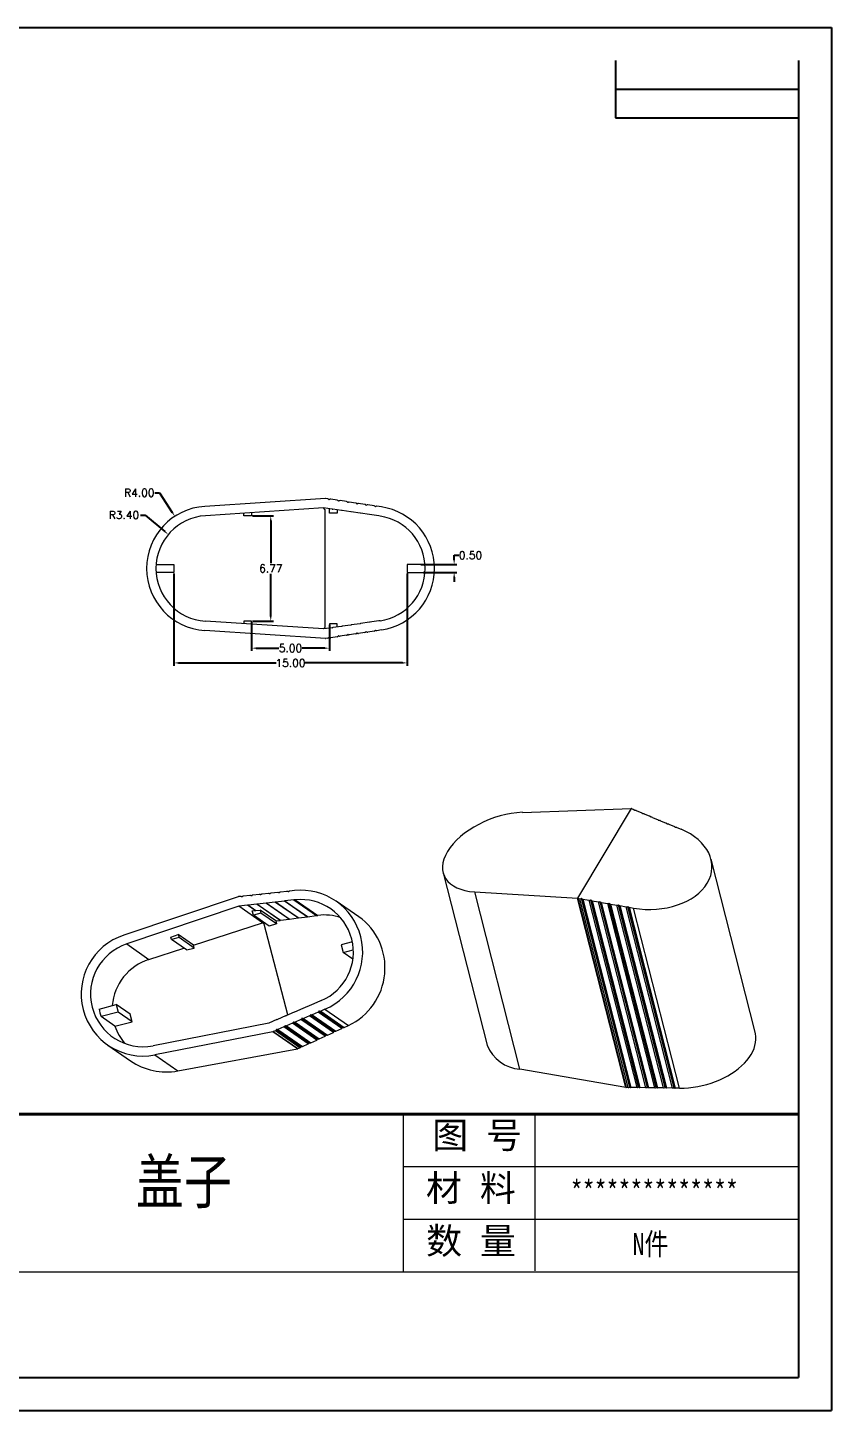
# Model space of a CAD drawing. Header units: inches. Extents: x 2021 to 2602, y 573 to 662.
# Drawn here: x 2549.9 to 2601.5, y 573 to 661.8 of the extents above; entities that cross this region are included whole.
import ezdxf

# ---------------------------------------------------------------- set-up
doc = ezdxf.new("R2010")
doc.units = ezdxf.units.IN
doc.layers.add('文字', color=81, linetype='Continuous')
doc.layers.add('粗实线', color=7, linetype='Continuous', lineweight=30)
doc.layers.add('细实线', color=3, linetype='Continuous', lineweight=9)
doc.styles.get("Standard").update_dxf_attribs({"font": 'txt', "bigfont": 'gbcbig.shx'})
doc.styles.add('宋体', font='', dxfattribs={"width": 0.8, "height": 3.5})
doc.styles.get('宋体').set_extended_font_data('SimSun')
doc.dimstyles.new('1', dxfattribs={"dimtxt": 0.5, "dimasz": 0.3, "dimexe": 0.18, "dimexo": 0.0625, "dimgap": 0.09, "dimtad": 0, "dimtih": 1, "dimtoh": 1, "dimzin": 0, "dimdsep": 46, "dimtxsty": 'Standard', "dimcen": 0, "dimadec": 0, "dimazin": 2, "dimtfac": 1, "dimtofl": 0, "dimtmove": 0, "dimatfit": 3, "dimfxl": 0, "dimtolj": 1, "dimtzin": 0, "dimarcsym": 0})

# ---------------------------------------------------------------- blocks, each defined once
blk = doc.blocks.new('*D192')
at = {"color": 0, "lineweight": -2, "transparency": 16777216}
for p, q in [((2559.265, 626.763), (2559.265, 620.826)), ((2574.265, 626.763), (2574.265, 620.826)), ((2559.565, 621.006), (2565.842, 621.006)), ((2573.965, 621.006), (2567.689, 621.006))]:
    blk.add_line(p, q, dxfattribs=at)
at = {"color": 0, "transparency": 16777216}
for points in [[(2559.565, 621.056), (2559.565, 620.956), (2559.265, 621.006)], [(2573.965, 621.056), (2573.965, 620.956), (2574.265, 621.006)]]:
    blk.add_solid(points, dxfattribs=at)
at = {"layer": 'Defpoints', "color": 0, "transparency": 16777216}
for p in [(2559.265, 626.826), (2574.265, 626.826), (2574.265, 621.006)]:
    blk.add_point(p, dxfattribs=at)
at = {"color": 0, "transparency": 16777216, "insert": (2566.765, 621.006), "char_height": 0.5, "attachment_point": 5}
blk.add_mtext('\\A1;15.00', dxfattribs=at)
blk = doc.blocks.new('*D193')
at = {"color": 0, "lineweight": -2, "transparency": 16777216}
for p, q in [((2564.265, 623.626), (2564.265, 621.773)), ((2569.265, 623.449), (2569.265, 621.773)), ((2564.565, 621.953), (2566.009, 621.953)), ((2568.965, 621.953), (2567.522, 621.953))]:
    blk.add_line(p, q, dxfattribs=at)
at = {"color": 0, "transparency": 16777216}
for points in [[(2564.565, 622.003), (2564.565, 621.903), (2564.265, 621.953)], [(2568.965, 622.003), (2568.965, 621.903), (2569.265, 621.953)]]:
    blk.add_solid(points, dxfattribs=at)
at = {"layer": 'Defpoints', "color": 0, "transparency": 16777216}
for p in [(2564.265, 623.688), (2569.265, 623.512), (2569.265, 621.953)]:
    blk.add_point(p, dxfattribs=at)
at = {"color": 0, "transparency": 16777216, "insert": (2566.765, 621.953), "char_height": 0.5, "attachment_point": 5}
blk.add_mtext('\\A1;5.00', dxfattribs=at)
blk = doc.blocks.new('*D194')
at = {"color": 0, "lineweight": -2, "transparency": 16777216}
for p, q in [((2577.28, 627.626), (2577.28, 627.926)), ((2577.28, 627.926), (2577.58, 627.926)), ((2575.145, 627.326), (2577.46, 627.326)), ((2575.299, 626.826), (2577.46, 626.826)), ((2577.28, 626.526), (2577.28, 626.226))]:
    blk.add_line(p, q, dxfattribs=at)
at = {"color": 0, "transparency": 16777216}
for points in [[(2577.23, 627.626), (2577.33, 627.626), (2577.28, 627.326)], [(2577.23, 626.526), (2577.33, 626.526), (2577.28, 626.826)]]:
    blk.add_solid(points, dxfattribs=at)
at = {"layer": 'Defpoints', "color": 0, "transparency": 16777216}
for p in [(2575.083, 627.326), (2575.237, 626.826), (2577.28, 627.326)]:
    blk.add_point(p, dxfattribs=at)
at = {"color": 0, "transparency": 16777216, "insert": (2578.337, 627.926), "char_height": 0.5, "attachment_point": 5}
blk.add_mtext('\\A1;0.50', dxfattribs=at)
blk = doc.blocks.new('*D195')
at = {"color": 0, "lineweight": -2, "transparency": 16777216}
for p, q in [((2564.328, 630.463), (2565.673, 630.463)), ((2565.493, 630.163), (2565.493, 627.416)), ((2565.493, 623.988), (2565.493, 626.736)), ((2564.328, 623.688), (2565.673, 623.688))]:
    blk.add_line(p, q, dxfattribs=at)
at = {"color": 0, "transparency": 16777216}
for points in [[(2565.443, 630.163), (2565.543, 630.163), (2565.493, 630.463)], [(2565.443, 623.988), (2565.543, 623.988), (2565.493, 623.688)]]:
    blk.add_solid(points, dxfattribs=at)
at = {"layer": 'Defpoints', "color": 0, "transparency": 16777216}
for p in [(2564.265, 630.463), (2565.493, 630.463), (2564.265, 623.688)]:
    blk.add_point(p, dxfattribs=at)
at = {"color": 0, "transparency": 16777216, "insert": (2565.493, 627.076), "char_height": 0.5, "attachment_point": 5}
blk.add_mtext('\\A1;6.77', dxfattribs=at)
blk = doc.blocks.new('*D196')
at = {"color": 0, "lineweight": -2, "transparency": 16777216}
for p, q in [((2558.045, 631.941), (2558.345, 631.941)), ((2558.345, 631.941), (2559.168, 630.678))]:
    blk.add_line(p, q, dxfattribs=at)
at = {"color": 0, "transparency": 16777216}
blk.add_solid([(2559.209, 630.706), (2559.126, 630.651), (2559.331, 630.427)], dxfattribs=at)
at = {"layer": 'Defpoints', "color": 0, "transparency": 16777216}
for p in [(2559.331, 630.427), (2561.515, 627.076)]:
    blk.add_point(p, dxfattribs=at)
at = {"color": 0, "transparency": 16777216, "insert": (2557.038, 631.941), "char_height": 0.5, "attachment_point": 5}
blk.add_mtext('\\A1;R4.00', dxfattribs=at)
blk = doc.blocks.new('*D197')
at = {"color": 0, "lineweight": -2, "transparency": 16777216}
for p, q in [((2557.119, 630.512), (2557.419, 630.512)), ((2557.419, 630.512), (2558.68, 629.454))]:
    blk.add_line(p, q, dxfattribs=at)
at = {"color": 0, "transparency": 16777216}
blk.add_solid([(2558.713, 629.492), (2558.648, 629.415), (2558.91, 629.261)], dxfattribs=at)
at = {"layer": 'Defpoints', "color": 0, "transparency": 16777216}
for p in [(2558.91, 629.261), (2561.515, 627.076)]:
    blk.add_point(p, dxfattribs=at)
at = {"color": 0, "transparency": 16777216, "insert": (2556.07, 630.512), "char_height": 0.5, "attachment_point": 5}
blk.add_mtext('\\A1;R3.40', dxfattribs=at)

msp = doc.modelspace()

# ---------------------------------------------------------------- linework, layer by layer
for p, q in [((2475.812, 661.842), (2601.521, 661.842)), ((2601.521, 661.842), (2601.521, 572.957)), ((2587.648, 659.726), (2587.648, 656.052)), ((2599.405, 659.726), (2599.405, 575.073)), ((2587.648, 657.889), (2599.405, 657.889)), ((2587.648, 656.052), (2599.405, 656.052)), ((2479.065, 575.073), (2599.405, 575.073)), ((2475.812, 572.957), (2601.521, 572.957))]:
    msp.add_line(p, q)
at = {"color": 7, "linetype": 'Continuous', "lineweight": 15}
for p, q in [((2569.004, 631.575), (2561.254, 631.067)), ((2569.172, 631.552), (2569.026, 631.574)), ((2569.255, 631.489), (2569.237, 631.513)), ((2569.278, 631.506), (2569.255, 631.489)), ((2569.765, 631.462), (2569.353, 631.525)), ((2569.848, 631.399), (2569.831, 631.423)), ((2569.872, 631.417), (2569.848, 631.399)), ((2570.358, 631.372), (2569.946, 631.435)), ((2570.441, 631.309), (2570.424, 631.333)), ((2570.465, 631.327), (2570.441, 631.309)), ((2570.952, 631.283), (2570.539, 631.345)), ((2571.035, 631.219), (2571.017, 631.243)), ((2571.058, 631.237), (2571.035, 631.219)), ((2571.545, 631.193), (2571.132, 631.255)), ((2571.628, 631.13), (2571.61, 631.153)), ((2571.651, 631.147), (2571.628, 631.13)), ((2572.138, 631.103), (2571.726, 631.165)), ((2568.894, 630.967), (2561.293, 630.469)), ((2563.765, 630.463), (2563.765, 630.631)), ((2564.265, 630.463), (2563.765, 630.463)), ((2564.265, 630.663), (2564.265, 630.463)), ((2569.448, 630.886), (2568.894, 630.967)), ((2568.98, 630.851), (2568.894, 630.967)), ((2568.98, 623.301), (2568.98, 630.851)), ((2569.265, 630.64), (2569.265, 630.913)), ((2569.765, 630.64), (2569.265, 630.64)), ((2569.468, 630.901), (2569.448, 630.886)), ((2569.448, 630.886), (2569.485, 630.881)), ((2569.471, 630.9), (2569.468, 630.901)), ((2569.485, 630.881), (2569.471, 630.9)), ((2570.045, 630.799), (2569.485, 630.881)), ((2569.765, 630.84), (2569.765, 630.64)), ((2570.061, 630.811), (2570.045, 630.799)), ((2570.064, 630.81), (2570.061, 630.811)), ((2570.075, 630.795), (2570.064, 630.81)), ((2570.642, 630.712), (2570.075, 630.795)), ((2570.654, 630.721), (2570.642, 630.712)), ((2570.657, 630.72), (2570.654, 630.721)), ((2570.666, 630.709), (2570.657, 630.72)), ((2571.24, 630.625), (2570.666, 630.709)), ((2571.247, 630.631), (2571.24, 630.625)), ((2571.25, 630.631), (2571.247, 630.631)), ((2571.256, 630.623), (2571.25, 630.631)), ((2571.837, 630.538), (2571.256, 630.623)), ((2571.841, 630.541), (2571.837, 630.538)), ((2571.844, 630.541), (2571.841, 630.541)), ((2571.846, 630.537), (2571.844, 630.541)), ((2572.434, 630.451), (2571.846, 630.537)), ((2572.221, 631.04), (2572.204, 631.063)), ((2572.245, 631.057), (2572.221, 631.04)), ((2572.614, 631.031), (2572.319, 631.076)), ((2572.524, 630.438), (2572.434, 630.451)), ((2558.124, 627.326), (2559.265, 627.326)), ((2559.265, 626.826), (2558.124, 626.826)), ((2559.265, 627.326), (2559.265, 626.826)), ((2574.265, 627.326), (2574.265, 626.826)), ((2575.406, 627.326), (2574.265, 627.326)), ((2574.265, 626.826), (2575.406, 626.826)), ((2568.894, 623.185), (2561.293, 623.683)), ((2564.265, 623.688), (2563.765, 623.688)), ((2563.765, 623.688), (2563.765, 623.521)), ((2564.265, 623.488), (2564.265, 623.688)), ((2568.894, 623.185), (2568.98, 623.301)), ((2569.448, 623.266), (2568.894, 623.185)), ((2569.265, 623.512), (2569.265, 623.239)), ((2569.765, 623.512), (2569.265, 623.512)), ((2569.448, 623.266), (2569.485, 623.271)), ((2569.468, 623.251), (2569.448, 623.266)), ((2569.471, 623.252), (2569.468, 623.251)), ((2569.485, 623.271), (2569.471, 623.252)), ((2570.045, 623.353), (2569.485, 623.271)), ((2569.765, 623.312), (2569.765, 623.512)), ((2570.061, 623.341), (2570.045, 623.353)), ((2570.064, 623.342), (2570.061, 623.341)), ((2570.075, 623.357), (2570.064, 623.342)), ((2570.642, 623.44), (2570.075, 623.357)), ((2570.654, 623.431), (2570.642, 623.44)), ((2570.657, 623.431), (2570.654, 623.431)), ((2570.666, 623.443), (2570.657, 623.431)), ((2571.24, 623.527), (2570.666, 623.443)), ((2571.247, 623.521), (2571.24, 623.527)), ((2571.25, 623.521), (2571.247, 623.521)), ((2571.256, 623.529), (2571.25, 623.521)), ((2571.837, 623.614), (2571.256, 623.529)), ((2571.841, 623.611), (2571.837, 623.614)), ((2571.844, 623.611), (2571.841, 623.611)), ((2571.846, 623.615), (2571.844, 623.611)), ((2572.434, 623.701), (2571.846, 623.615)), ((2572.221, 623.112), (2572.204, 623.088)), ((2572.245, 623.095), (2572.221, 623.112)), ((2572.614, 623.121), (2572.319, 623.076)), ((2572.524, 623.714), (2572.434, 623.701)), ((2569.004, 622.577), (2561.254, 623.084)), ((2569.172, 622.6), (2569.026, 622.578)), ((2569.255, 622.663), (2569.237, 622.639)), ((2569.278, 622.645), (2569.255, 622.663)), ((2569.765, 622.689), (2569.353, 622.627)), ((2569.848, 622.753), (2569.831, 622.729)), ((2569.872, 622.735), (2569.848, 622.753)), ((2570.358, 622.779), (2569.946, 622.717)), ((2570.441, 622.842), (2570.424, 622.819)), ((2570.465, 622.825), (2570.441, 622.842)), ((2570.952, 622.869), (2570.539, 622.807)), ((2571.035, 622.932), (2571.017, 622.909)), ((2571.058, 622.915), (2571.035, 622.932)), ((2571.545, 622.959), (2571.132, 622.897)), ((2571.628, 623.022), (2571.61, 622.999)), ((2571.651, 623.005), (2571.628, 623.022)), ((2572.138, 623.049), (2571.726, 622.986)), ((2581.672, 611.399), (2588.665, 611.643)), ((2588.665, 611.643), (2585.2, 605.879)), ((2588.685, 611.636), (2588.814, 611.582)), ((2588.868, 611.519), (2588.861, 611.539)), ((2588.897, 611.524), (2588.868, 611.519)), ((2588.974, 611.515), (2589.339, 611.363)), ((2589.393, 611.3), (2589.386, 611.32)), ((2589.422, 611.305), (2589.393, 611.3)), ((2589.499, 611.296), (2589.865, 611.144)), ((2589.918, 611.081), (2589.911, 611.101)), ((2589.947, 611.085), (2589.918, 611.081)), ((2590.025, 611.077), (2590.39, 610.925)), ((2590.444, 610.862), (2590.436, 610.881)), ((2590.473, 610.866), (2590.444, 610.862)), ((2590.55, 610.858), (2590.915, 610.705)), ((2590.969, 610.642), (2590.962, 610.662)), ((2590.998, 610.647), (2590.969, 610.642)), ((2591.075, 610.639), (2591.44, 610.486)), ((2591.494, 610.423), (2591.487, 610.443)), ((2591.523, 610.428), (2591.494, 610.423)), ((2591.601, 610.419), (2591.862, 610.31)), ((2596.63, 597.259), (2593.79, 608.379)), ((2576.575, 607.514), (2579.404, 596.433)), ((2565.94, 606.256), (2565.527, 606.211)), ((2566.037, 606.218), (2566.007, 606.239)), ((2566.035, 606.216), (2566.013, 606.234)), ((2566.054, 606.239), (2566.035, 606.216)), ((2566.534, 606.321), (2566.121, 606.276)), ((2566.631, 606.283), (2566.601, 606.304)), ((2566.629, 606.281), (2566.607, 606.299)), ((2566.648, 606.304), (2566.629, 606.281)), ((2567.01, 606.373), (2566.715, 606.341)), ((2581.507, 594.894), (2578.599, 606.286)), ((2578.599, 606.286), (2585.2, 605.879)), ((2563.397, 605.975), (2556.055, 603.503)), ((2563.442, 605.36), (2556.241, 602.936)), ((2563.564, 605.996), (2563.418, 605.98)), ((2563.996, 605.424), (2563.442, 605.36)), ((2564.967, 604.305), (2563.442, 605.36)), ((2563.661, 605.958), (2563.631, 605.979)), ((2563.66, 605.956), (2563.637, 605.974)), ((2563.678, 605.979), (2563.66, 605.956)), ((2564.158, 606.061), (2563.745, 606.015)), ((2564.011, 605.443), (2563.996, 605.424)), ((2564.492, 605.081), (2563.996, 605.424)), ((2564.014, 605.443), (2564.011, 605.443)), ((2564.011, 605.443), (2564.528, 605.085)), ((2564.032, 605.428), (2564.014, 605.443)), ((2564.593, 605.493), (2564.032, 605.428)), ((2564.032, 605.428), (2564.528, 605.085)), ((2564.255, 606.023), (2564.225, 606.044)), ((2564.254, 606.021), (2564.231, 606.039)), ((2564.272, 606.044), (2564.254, 606.021)), ((2564.752, 606.126), (2564.339, 606.08)), ((2564.605, 605.508), (2564.593, 605.493)), ((2566.096, 604.453), (2564.593, 605.493)), ((2564.608, 605.508), (2564.605, 605.508)), ((2564.605, 605.508), (2566.108, 604.468)), ((2564.623, 605.496), (2564.608, 605.508)), ((2565.19, 605.562), (2564.623, 605.496)), ((2564.623, 605.496), (2566.126, 604.457)), ((2564.849, 606.088), (2564.819, 606.109)), ((2564.848, 606.086), (2564.825, 606.104)), ((2564.866, 606.109), (2564.848, 606.086)), ((2565.346, 606.191), (2564.933, 606.145)), ((2565.199, 605.573), (2565.19, 605.562)), ((2566.681, 604.53), (2565.19, 605.562)), ((2565.202, 605.573), (2565.199, 605.573)), ((2565.199, 605.573), (2566.69, 604.542)), ((2565.213, 605.564), (2565.202, 605.573)), ((2565.787, 605.63), (2565.213, 605.564)), ((2565.213, 605.564), (2566.703, 604.533)), ((2565.443, 606.153), (2565.413, 606.174)), ((2565.442, 606.151), (2565.419, 606.169)), ((2565.46, 606.174), (2565.442, 606.151)), ((2565.793, 605.638), (2565.787, 605.63)), ((2567.265, 604.608), (2565.787, 605.63)), ((2565.796, 605.638), (2565.793, 605.638)), ((2565.793, 605.638), (2567.271, 604.616)), ((2565.803, 605.632), (2565.796, 605.638)), ((2566.384, 605.699), (2565.803, 605.632)), ((2565.803, 605.632), (2567.281, 604.61)), ((2566.387, 605.703), (2566.384, 605.699)), ((2567.849, 604.685), (2566.384, 605.699)), ((2566.39, 605.703), (2566.387, 605.703)), ((2566.387, 605.703), (2567.852, 604.689)), ((2566.393, 605.7), (2566.39, 605.703)), ((2566.981, 605.768), (2566.393, 605.7)), ((2566.393, 605.7), (2567.859, 604.687)), ((2567.071, 605.778), (2566.981, 605.768)), ((2566.981, 605.768), (2568.434, 604.763)), ((2567.071, 605.778), (2568.522, 604.774)), ((2571.15, 604.687), (2569.691, 605.696)), ((2588.305, 593.718), (2585.2, 605.879)), ((2585.221, 605.874), (2585.367, 605.848)), ((2585.221, 605.874), (2588.325, 593.716)), ((2588.465, 593.714), (2585.367, 605.848)), ((2585.47, 605.866), (2585.444, 605.856)), ((2585.444, 605.856), (2588.54, 593.732)), ((2585.485, 605.848), (2585.47, 605.866)), ((2588.564, 593.746), (2585.47, 605.866)), ((2588.579, 593.732), (2585.485, 605.848)), ((2585.548, 605.816), (2585.962, 605.744)), ((2585.548, 605.816), (2588.639, 593.712)), ((2589.035, 593.707), (2585.962, 605.744)), ((2586.064, 605.762), (2586.039, 605.752)), ((2586.039, 605.752), (2589.109, 593.725)), ((2586.08, 605.744), (2586.064, 605.762)), ((2589.134, 593.738), (2586.064, 605.762)), ((2589.149, 593.724), (2586.08, 605.744)), ((2586.143, 605.712), (2586.556, 605.64)), ((2586.143, 605.712), (2589.209, 593.704)), ((2589.605, 593.699), (2586.556, 605.64)), ((2586.659, 605.658), (2586.633, 605.647)), ((2586.633, 605.647), (2589.679, 593.717)), ((2586.674, 605.64), (2586.659, 605.658)), ((2589.704, 593.73), (2586.659, 605.658)), ((2589.719, 593.717), (2586.674, 605.64)), ((2586.737, 605.608), (2587.151, 605.536)), ((2586.737, 605.608), (2589.779, 593.697)), ((2590.175, 593.691), (2587.151, 605.536)), ((2587.253, 605.554), (2587.228, 605.543)), ((2587.228, 605.543), (2590.249, 593.71)), ((2587.269, 605.536), (2587.253, 605.554)), ((2590.274, 593.723), (2587.253, 605.554)), ((2590.288, 593.709), (2587.269, 605.536)), ((2587.332, 605.504), (2587.745, 605.432)), ((2587.332, 605.504), (2590.348, 593.689)), ((2590.745, 593.684), (2587.745, 605.432)), ((2587.848, 605.45), (2587.822, 605.439)), ((2587.822, 605.439), (2590.819, 593.702)), ((2587.863, 605.432), (2587.848, 605.45)), ((2590.844, 593.715), (2587.848, 605.45)), ((2590.858, 593.701), (2587.863, 605.432)), ((2587.926, 605.4), (2588.34, 605.328)), ((2587.926, 605.4), (2590.918, 593.682)), ((2591.314, 593.676), (2588.34, 605.328)), ((2588.442, 605.346), (2588.417, 605.335)), ((2588.417, 605.335), (2591.389, 593.694)), ((2588.458, 605.328), (2588.442, 605.346)), ((2591.414, 593.708), (2588.442, 605.346)), ((2591.428, 593.694), (2588.458, 605.328)), ((2564.309, 605.06), (2564.492, 605.081)), ((2564.376, 604.797), (2564.309, 605.06)), ((2564.858, 604.925), (2564.376, 604.797)), ((2565.401, 604.088), (2564.376, 604.797)), ((2564.492, 605.081), (2564.528, 605.085)), ((2564.528, 605.085), (2564.809, 605.117)), ((2565.822, 604.416), (2564.809, 605.117)), ((2564.809, 605.117), (2564.858, 604.925)), ((2565.872, 604.223), (2564.858, 604.925)), ((2565.822, 604.416), (2566.096, 604.453)), ((2566.108, 604.468), (2566.096, 604.453)), ((2566.108, 604.468), (2566.109, 604.468)), ((2566.126, 604.457), (2566.681, 604.53)), ((2566.69, 604.542), (2566.681, 604.53)), ((2566.69, 604.542), (2566.691, 604.542)), ((2566.703, 604.533), (2567.265, 604.608)), ((2567.271, 604.616), (2567.265, 604.608)), ((2567.271, 604.616), (2567.273, 604.616)), ((2567.281, 604.61), (2567.849, 604.685)), ((2567.852, 604.689), (2567.849, 604.685)), ((2567.852, 604.689), (2567.855, 604.69)), ((2567.859, 604.687), (2568.434, 604.763)), ((2568.434, 604.763), (2568.522, 604.774)), ((2588.521, 605.296), (2588.817, 605.244)), ((2588.521, 605.296), (2591.488, 593.674)), ((2591.772, 593.67), (2588.817, 605.244)), ((2559.079, 603.381), (2559.553, 603.541)), ((2560.522, 602.87), (2559.553, 603.541)), ((2559.553, 603.541), (2559.603, 603.348)), ((2560.522, 602.87), (2564.967, 604.305)), ((2564.97, 604.303), (2564.967, 604.305)), ((2565.08, 604.215), (2564.967, 604.305)), ((2564.97, 604.303), (2565.071, 604.316)), ((2565.08, 604.215), (2564.97, 604.303)), ((2566.585, 598.373), (2565.08, 604.215)), ((2565.872, 604.223), (2565.401, 604.088)), ((2565.822, 604.416), (2565.872, 604.223)), ((2556.241, 602.936), (2557.668, 601.949)), ((2557.668, 601.949), (2559.912, 602.673)), ((2559.121, 603.22), (2559.079, 603.381)), ((2559.603, 603.348), (2559.121, 603.22)), ((2560.084, 602.554), (2559.121, 603.22)), ((2560.572, 602.677), (2559.603, 603.348)), ((2560.084, 602.554), (2560.572, 602.677)), ((2560.572, 602.677), (2560.522, 602.87)), ((2570.738, 603.071), (2570.018, 602.88)), ((2570.018, 602.88), (2570.142, 602.397)), ((2570.142, 602.397), (2570.796, 602.571)), ((2570.767, 601.965), (2570.142, 602.397)), ((2568.658, 599.258), (2568.113, 599.025)), ((2568.742, 599.295), (2568.658, 599.258)), ((2554.465, 598.752), (2555.564, 599.044)), ((2555.689, 598.562), (2554.589, 598.27)), ((2555.479, 597.655), (2554.589, 598.27)), ((2555.564, 599.044), (2555.689, 598.562)), ((2556.469, 598.418), (2555.564, 599.044)), ((2556.593, 597.936), (2555.689, 598.562)), ((2556.593, 597.936), (2556.469, 598.418)), ((2566.443, 598.312), (2565.923, 598.09)), ((2566.461, 598.305), (2566.443, 598.312)), ((2566.463, 598.306), (2566.461, 598.305)), ((2566.471, 598.324), (2566.463, 598.306)), ((2566.997, 598.549), (2566.471, 598.324)), ((2567.01, 598.543), (2566.997, 598.549)), ((2567.013, 598.544), (2567.01, 598.543)), ((2567.018, 598.558), (2567.013, 598.544)), ((2567.55, 598.785), (2567.018, 598.558)), ((2567.559, 598.782), (2567.55, 598.785)), ((2567.562, 598.783), (2567.559, 598.782)), ((2567.566, 598.792), (2567.562, 598.783)), ((2568.104, 599.022), (2567.566, 598.792)), ((2567.986, 598.316), (2567.604, 598.15)), ((2569.518, 597.256), (2567.986, 598.316)), ((2568.05, 598.398), (2568.039, 598.371)), ((2568.039, 598.371), (2569.57, 597.312)), ((2568.077, 598.387), (2568.05, 598.398)), ((2568.05, 598.398), (2569.581, 597.339)), ((2569.607, 597.329), (2568.077, 598.387)), ((2568.109, 599.02), (2568.104, 599.022)), ((2568.111, 599.021), (2568.109, 599.02)), ((2568.113, 599.025), (2568.111, 599.021)), ((2568.535, 598.554), (2568.153, 598.388)), ((2568.153, 598.388), (2569.682, 597.331)), ((2570.055, 597.503), (2568.535, 598.554)), ((2568.599, 598.636), (2568.588, 598.609)), ((2568.588, 598.609), (2570.107, 597.559)), ((2568.626, 598.626), (2568.599, 598.636)), ((2568.599, 598.636), (2570.118, 597.586)), ((2570.144, 597.576), (2568.626, 598.626)), ((2568.976, 598.745), (2568.702, 598.627)), ((2568.702, 598.627), (2570.219, 597.578)), ((2568.976, 598.745), (2570.486, 597.701)), ((2555.479, 597.655), (2556.593, 597.936)), ((2565.376, 597.856), (2557.927, 596.393)), ((2565.889, 598.075), (2565.376, 597.856)), ((2565.788, 597.363), (2565.653, 597.304)), ((2567.372, 596.268), (2565.788, 597.363)), ((2565.853, 597.445), (2565.842, 597.417)), ((2565.842, 597.417), (2567.423, 596.323)), ((2565.88, 597.434), (2565.853, 597.445)), ((2565.853, 597.445), (2567.434, 596.351)), ((2567.461, 596.34), (2565.88, 597.434)), ((2565.911, 598.066), (2565.889, 598.075)), ((2565.914, 598.068), (2565.911, 598.066)), ((2565.923, 598.09), (2565.914, 598.068)), ((2566.338, 597.601), (2565.956, 597.435)), ((2565.956, 597.435), (2567.535, 596.343)), ((2567.908, 596.515), (2566.338, 597.601)), ((2566.402, 597.683), (2566.391, 597.656)), ((2566.391, 597.656), (2567.96, 596.57)), ((2566.429, 597.672), (2566.402, 597.683)), ((2566.402, 597.683), (2567.971, 596.598)), ((2567.997, 596.587), (2566.429, 597.672)), ((2566.887, 597.839), (2566.505, 597.673)), ((2566.505, 597.673), (2568.072, 596.59)), ((2568.445, 596.762), (2566.887, 597.839)), ((2566.951, 597.921), (2566.94, 597.894)), ((2566.94, 597.894), (2568.497, 596.817)), ((2566.978, 597.911), (2566.951, 597.921)), ((2566.951, 597.921), (2568.507, 596.845)), ((2568.534, 596.835), (2566.978, 597.911)), ((2567.436, 598.078), (2567.054, 597.912)), ((2567.054, 597.912), (2568.609, 596.837)), ((2568.982, 597.009), (2567.436, 598.078)), ((2567.501, 598.16), (2567.49, 598.132)), ((2567.49, 598.132), (2569.034, 597.065)), ((2567.528, 598.149), (2567.501, 598.16)), ((2567.501, 598.16), (2569.044, 597.092)), ((2569.071, 597.082), (2567.528, 598.149)), ((2567.604, 598.15), (2569.145, 597.084)), ((2569.581, 597.339), (2569.57, 597.312)), ((2569.607, 597.329), (2569.581, 597.339)), ((2569.682, 597.331), (2570.055, 597.503)), ((2570.118, 597.586), (2570.107, 597.559)), ((2570.144, 597.576), (2570.118, 597.586)), ((2570.219, 597.578), (2570.486, 597.701)), ((2555.023, 596.431), (2556.474, 595.428)), ((2565.633, 597.297), (2558.038, 595.805)), ((2567.219, 596.2), (2565.633, 597.297)), ((2565.653, 597.304), (2567.239, 596.207)), ((2567.535, 596.343), (2567.908, 596.515)), ((2567.971, 596.598), (2567.96, 596.57)), ((2567.997, 596.587), (2567.971, 596.598)), ((2568.072, 596.59), (2568.445, 596.762)), ((2568.507, 596.845), (2568.497, 596.817)), ((2568.534, 596.835), (2568.507, 596.845)), ((2568.609, 596.837), (2568.982, 597.009)), ((2569.044, 597.092), (2569.034, 597.065)), ((2569.071, 597.082), (2569.044, 597.092)), ((2569.145, 597.084), (2569.518, 597.256)), ((2558.038, 595.805), (2559.525, 594.777)), ((2559.525, 594.777), (2567.219, 596.2)), ((2567.239, 596.207), (2567.372, 596.268)), ((2567.434, 596.351), (2567.423, 596.323)), ((2567.461, 596.34), (2567.434, 596.351)), ((2588.305, 593.718), (2581.507, 594.894)), ((2588.465, 593.714), (2588.325, 593.716)), ((2588.564, 593.746), (2588.54, 593.732)), ((2588.579, 593.732), (2588.564, 593.746)), ((2589.035, 593.707), (2588.639, 593.712)), ((2589.134, 593.738), (2589.109, 593.725)), ((2589.149, 593.724), (2589.134, 593.738)), ((2589.605, 593.699), (2589.209, 593.704)), ((2589.704, 593.73), (2589.679, 593.717)), ((2589.719, 593.717), (2589.704, 593.73)), ((2590.175, 593.691), (2589.779, 593.697)), ((2590.274, 593.723), (2590.249, 593.71)), ((2590.288, 593.709), (2590.274, 593.723)), ((2590.745, 593.684), (2590.348, 593.689)), ((2590.844, 593.715), (2590.819, 593.702)), ((2590.858, 593.701), (2590.844, 593.715)), ((2591.314, 593.676), (2590.918, 593.682)), ((2591.414, 593.708), (2591.389, 593.694)), ((2591.428, 593.694), (2591.414, 593.708)), ((2591.772, 593.67), (2591.488, 593.674))]:
    msp.add_line(p, q, dxfattribs=at)
at = {"color": 8, "linetype": 'Continuous', "lineweight": 15}
for p, q in [((2566.037, 606.218), (2566.013, 606.234)), ((2566.631, 606.283), (2566.607, 606.299)), ((2563.661, 605.958), (2563.637, 605.974)), ((2564.255, 606.023), (2564.231, 606.039)), ((2564.849, 606.088), (2564.825, 606.104)), ((2565.443, 606.153), (2565.419, 606.169))]:
    msp.add_line(p, q, dxfattribs=at)
at = {"color": 7, "linetype": 'Continuous', "lineweight": 15, "flags": 128}
msp.add_lwpolyline([(2591.772, 593.67), (2592.058, 593.674), (2592.349, 593.692), (2592.641, 593.724), (2592.935, 593.771), (2593.227, 593.831), (2593.516, 593.905), (2593.802, 593.993), (2594.081, 594.093), (2594.353, 594.205), (2594.617, 594.329), (2594.869, 594.463), (2595.11, 594.608), (2595.338, 594.762), (2595.551, 594.924), (2595.749, 595.094), (2595.93, 595.271), (2596.093, 595.453), (2596.238, 595.64), (2596.363, 595.83), (2596.468, 596.022), (2596.552, 596.216), (2596.615, 596.41), (2596.657, 596.604), (2596.676, 596.796), (2596.674, 596.984), (2596.65, 597.169), (2596.63, 597.259)], dxfattribs=at)
at = {"color": 7, "linetype": 'Continuous', "lineweight": 15}
for centre, radius, start, end in [((2569.011, 631.475), 0.1, 81.38744, 93.74883), ((2569.157, 631.453), 0.1, 36.38744, 81.38744), ((2569.338, 631.426), 0.1, 81.38744, 126.38744), ((2569.75, 631.363), 0.1, 36.38744, 81.38744), ((2569.931, 631.336), 0.1, 81.38744, 126.38744), ((2570.343, 631.274), 0.1, 36.38744, 81.38744), ((2570.524, 631.246), 0.1, 81.38744, 126.38744), ((2570.937, 631.184), 0.1, 36.38744, 81.38744), ((2571.117, 631.156), 0.1, 81.38744, 126.38744), ((2571.53, 631.094), 0.1, 36.38744, 81.38744), ((2571.711, 631.066), 0.1, 81.38744, 126.38744), ((2572.123, 631.004), 0.1, 36.38744, 81.38744), ((2561.515, 627.076), 4, 93.74883, 266.25117), ((2561.515, 627.076), 3.4, 93.74883, 266.25117), ((2572.304, 630.977), 0.1, 81.38744, 126.38744), ((2572.015, 627.076), 3.4, 278.61256, 81.38744), ((2572.015, 627.076), 4, 278.61256, 81.38744), ((2572.123, 623.148), 0.1, 278.61256, 323.61256), ((2572.304, 623.175), 0.1, 233.61256, 278.61256), ((2569.011, 622.676), 0.1, 266.25117, 278.61256), ((2569.157, 622.699), 0.1, 278.61256, 323.61256), ((2569.338, 622.726), 0.1, 233.61256, 278.61256), ((2569.75, 622.788), 0.1, 278.61256, 323.61256), ((2569.931, 622.816), 0.1, 233.61256, 278.61256), ((2570.343, 622.878), 0.1, 278.61256, 323.61256), ((2570.524, 622.906), 0.1, 233.61256, 278.61256), ((2570.937, 622.968), 0.1, 278.61256, 323.61256), ((2571.117, 622.995), 0.1, 233.61256, 278.61256), ((2571.53, 623.058), 0.1, 278.61256, 323.61256), ((2571.711, 623.085), 0.1, 233.61256, 278.61256), ((2565.538, 606.111), 0.1, 96.30547, 141.11691), ((2565.951, 606.158), 0.0988, 51.04001, 96.29536), ((2566.132, 606.176), 0.1, 96.30547, 141.11691), ((2566.545, 606.223), 0.0988, 51.04001, 96.29536), ((2566.726, 606.241), 0.1, 96.30547, 141.11691), ((2567.419, 602.411), 3.983, 293.00929, 95.88633), ((2563.429, 605.88), 0.0997, 96.25517, 108.61027), ((2563.575, 605.897), 0.0988, 51.04001, 96.29536), ((2563.756, 605.916), 0.1, 96.30547, 141.11691), ((2564.169, 605.962), 0.0988, 51.04001, 96.29536), ((2564.35, 605.981), 0.1, 96.30547, 141.11691), ((2564.763, 606.027), 0.0988, 51.04001, 96.29536), ((2564.944, 606.046), 0.1, 96.30547, 141.11691), ((2565.357, 606.092), 0.0988, 51.04001, 96.29536), ((2567.418, 602.41), 3.385, 293.02267, 95.87295), ((2557.295, 599.718), 3.983, 108.14512, 280.7505), ((2557.296, 599.719), 3.386, 108.15134, 280.74428), ((2557.793, 599.353), 3.382, 190.22655, 198.66907), ((2567.946, 598.408), 0.101, 293.48571, 338.18701), ((2568.113, 598.48), 0.0993, 248.41481, 293.51781), ((2568.495, 598.646), 0.101, 293.48571, 338.18701), ((2568.663, 598.718), 0.0993, 248.41481, 293.51781), ((2565.748, 597.455), 0.101, 293.48571, 338.18701), ((2565.916, 597.526), 0.0993, 248.41481, 293.51781), ((2566.298, 597.693), 0.101, 293.48571, 338.18701), ((2566.466, 597.765), 0.0993, 248.41481, 293.51781), ((2566.847, 597.931), 0.101, 293.48571, 338.18701), ((2567.015, 598.003), 0.0993, 248.41481, 293.51781), ((2567.396, 598.17), 0.101, 293.48571, 338.18701), ((2567.564, 598.241), 0.0993, 248.41481, 293.51781), ((2565.613, 597.395), 0.0999, 281.12097, 293.46097), ((2581.653, 597.301), 2.411, 201.10408, 266.52767), ((2588.326, 593.842), 0.126, 260.34209, 269.37837), ((2588.466, 593.871), 0.157, 269.58204, 297.83075), ((2588.635, 593.801), 0.0895, 230.94882, 272.28901), ((2589.036, 593.863), 0.157, 269.58204, 297.83075), ((2589.205, 593.794), 0.0895, 230.94882, 272.28901), ((2589.606, 593.856), 0.157, 269.58204, 297.83075), ((2589.775, 593.786), 0.0895, 230.94882, 272.28901), ((2590.176, 593.848), 0.157, 269.58204, 297.83075), ((2590.345, 593.779), 0.0895, 230.94882, 272.28901), ((2590.746, 593.841), 0.157, 269.58204, 297.83075), ((2590.915, 593.771), 0.0895, 230.94882, 272.28901), ((2591.316, 593.833), 0.157, 269.58204, 297.83075), ((2591.485, 593.763), 0.0895, 230.94882, 272.28901)]:
    msp.add_arc(centre, radius, start, end, dxfattribs=at)
for centre, major_axis, ratio, start_param, end_param in [((2588.632, 611.577), (0.102, -0.002), 0.68264, 1.046121, 1.261868), ((2588.762, 611.523), (0.102, -0.002), 0.68264, 0.260723, 1.046121), ((2580.365, 608.84), (3.741, 1.478), 0.559592, 1.00495, 4.015683), ((2588.922, 611.456), (0.102, -0.002), 0.68264, 1.046121, 1.831519), ((2589.287, 611.304), (0.102, -0.002), 0.68264, 0.260723, 1.046121), ((2589.447, 611.237), (0.102, -0.002), 0.68264, 1.046121, 1.831519), ((2589.812, 611.085), (0.102, -0.002), 0.68264, 0.260723, 1.046121), ((2589.972, 611.018), (0.102, -0.002), 0.68264, 1.046121, 1.831519), ((2590.338, 610.865), (0.102, -0.002), 0.68264, 0.260723, 1.046121), ((2590.498, 610.799), (0.102, -0.002), 0.68264, 1.046121, 1.831519), ((2590.863, 610.646), (0.102, -0.002), 0.68264, 0.260723, 1.046121), ((2591.023, 610.579), (0.102, -0.002), 0.68264, 1.046121, 1.831519), ((2589.774, 607.941), (4.077, -0.077), 0.68264, 4.488349, 7.329306), ((2591.388, 610.427), (0.102, -0.002), 0.68264, 0.260723, 1.046121), ((2591.548, 610.36), (0.102, -0.002), 0.68264, 1.046121, 1.831519), ((2585.245, 605.941), (0.102, -0.002), 0.68264, 4.272602, 4.488349), ((2585.391, 605.916), (0.102, -0.002), 0.68264, 4.488349, 5.273747), ((2585.572, 605.884), (0.102, -0.002), 0.68264, 3.70295, 4.488349), ((2585.986, 605.811), (0.102, -0.002), 0.68264, 4.488349, 5.273747), ((2586.167, 605.78), (0.102, -0.002), 0.68264, 3.70295, 4.488349), ((2586.58, 605.707), (0.102, -0.002), 0.68264, 4.488349, 5.273747), ((2586.761, 605.676), (0.102, -0.002), 0.68264, 3.70295, 4.488349), ((2587.175, 605.603), (0.102, -0.002), 0.68264, 4.488349, 5.273747), ((2587.356, 605.572), (0.102, -0.002), 0.68264, 3.70295, 4.488349), ((2587.769, 605.499), (0.102, -0.002), 0.68264, 4.488349, 5.273747), ((2587.95, 605.468), (0.102, -0.002), 0.68264, 3.70295, 4.488349), ((2588.364, 605.395), (0.102, -0.002), 0.68264, 4.488349, 5.273747), ((2588.545, 605.363), (0.102, -0.002), 0.68264, 3.70295, 4.488349), ((2568.878, 601.395), (0.875, 3.298), 0.969059, 6.206126, 6.657842), ((2568.939, 601.353), (1.029, 3.88), 0.969059, 3.816884, 5.947277), ((2558.728, 598.732), (3.421, 0.191), 0.987792, 1.830412, 3.012929), ((2558.728, 598.732), (3.421, 0.191), 0.987792, 3.409375, 3.792595), ((2569.48, 597.347), (0.0257, 0.097), 0.969059, 3.816884, 4.602282), ((2569.643, 597.422), (0.0257, 0.097), 0.969059, 3.031486, 3.816884), ((2570.016, 597.594), (0.0257, 0.097), 0.969059, 3.816884, 4.602282), ((2570.18, 597.669), (0.0257, 0.097), 0.969059, 3.031486, 3.816884), ((2567.87, 596.606), (0.0257, 0.097), 0.969059, 3.816884, 4.602282), ((2568.033, 596.681), (0.0257, 0.097), 0.969059, 3.031486, 3.816884), ((2568.406, 596.853), (0.0257, 0.097), 0.969059, 3.816884, 4.602282), ((2568.57, 596.928), (0.0257, 0.097), 0.969059, 3.031486, 3.816884), ((2568.943, 597.1), (0.0257, 0.097), 0.969059, 3.816884, 4.602282), ((2569.107, 597.175), (0.0257, 0.097), 0.969059, 3.031486, 3.816884), ((2567.201, 596.298), (0.0257, 0.097), 0.969059, 3.601137, 3.816884), ((2567.333, 596.359), (0.0257, 0.097), 0.969059, 3.816884, 4.602282), ((2567.496, 596.434), (0.0257, 0.097), 0.969059, 3.031486, 3.816884), ((2558.788, 598.691), (4.024, 0.224), 0.987792, 4.045693, 4.841146)]:
    msp.add_ellipse(centre, major_axis=major_axis, ratio=ratio, start_param=start_param, end_param=end_param, dxfattribs=at)
at = {"layer": '粗实线', "color": 7, "lineweight": 40}
msp.add_line((2599.405, 592.004), (2548.613, 592.004), dxfattribs=at)
at = {"layer": '细实线', "color": 7}
for p, q in [((2574.009, 592.004), (2574.009, 581.845)), ((2582.475, 592.004), (2582.475, 581.917)), ((2599.405, 588.617), (2574.009, 588.617)), ((2599.405, 585.231), (2574.009, 585.231)), ((2599.405, 581.845), (2523.218, 581.845))]:
    msp.add_line(p, q, dxfattribs=at)

# ---------------------------------------------------------------- texts
at = {"layer": '文字', "color": 0, "attachment_point": 1, "style": '宋体'}
for s, insert, char_height, width in [('盖子', (2556.833, 589.08), 2.8218, 36.07512), ('{\\H1.111x;**************}', (2584.77, 587.733), 1.26979, 14.6802), ('{\\H1.111x;N件}', (2588.748, 584.347), 1.26979, 14.6802)]:
    msp.add_mtext(s, dxfattribs=dict(at, insert=insert, char_height=char_height, width=width))
at = {"layer": '细实线', "color": 7, "char_height": 1.69305, "attachment_point": 1}
for s, insert, width in [('{\\fSimSun|b0|i0|c134|p54;图 号}', (2575.871, 591.49), 8.46526), ('{\\fSimSun|b0|i0|c134|p54;材 料   }', (2575.47, 588.103), 8.46526), ('{\\fSimSun|b0|i0|c134|p54;数 量}', (2575.478, 584.701), 7.64943)]:
    msp.add_mtext(s, dxfattribs=dict(at, insert=insert, width=width))

# ---------------------------------------------------------------- dimensions: what is measured, and where the dimension line sits
for mpoint, picture, middle in [((2559.331, 630.427), '*D196', (2557.038, 631.941)), ((2558.91, 629.261), '*D197', (2556.07, 630.512))]:
    dim = msp.add_radius_dim(center=(2561.515, 627.076), mpoint=mpoint, dimstyle='1')
    dim.commit()
    dim.dimension.update_dxf_attribs({"geometry": picture, "text_midpoint": middle, "dimtype": 164})
for base, p1, p2, picture, middle in [((2565.49349, 630.46337), (2564.26517, 623.68841), (2564.26517, 630.46337), '*D195', (2565.49349, 627.07589)), ((2577.28, 627.326), (2575.237, 626.826), (2575.083, 627.326), '*D194', (2578.337, 627.926))]:
    dim = msp.add_linear_dim(base=base, p1=p1, p2=p2, angle=90, dimstyle='1')
    dim.commit()
    dim.dimension.update_dxf_attribs({"geometry": picture, "text_midpoint": middle})
for base, p1, p2, picture, middle in [((2574.265, 621.006), (2559.265, 626.826), (2574.265, 626.826), '*D192', (2566.765, 621.006)), ((2569.265, 621.953), (2564.265, 623.688), (2569.265, 623.512), '*D193', (2566.765, 621.953))]:
    dim = msp.add_linear_dim(base=base, p1=p1, p2=p2, dimstyle='1')
    dim.commit()
    dim.dimension.update_dxf_attribs({"geometry": picture, "text_midpoint": middle})

doc.saveas('drawing.dxf')
